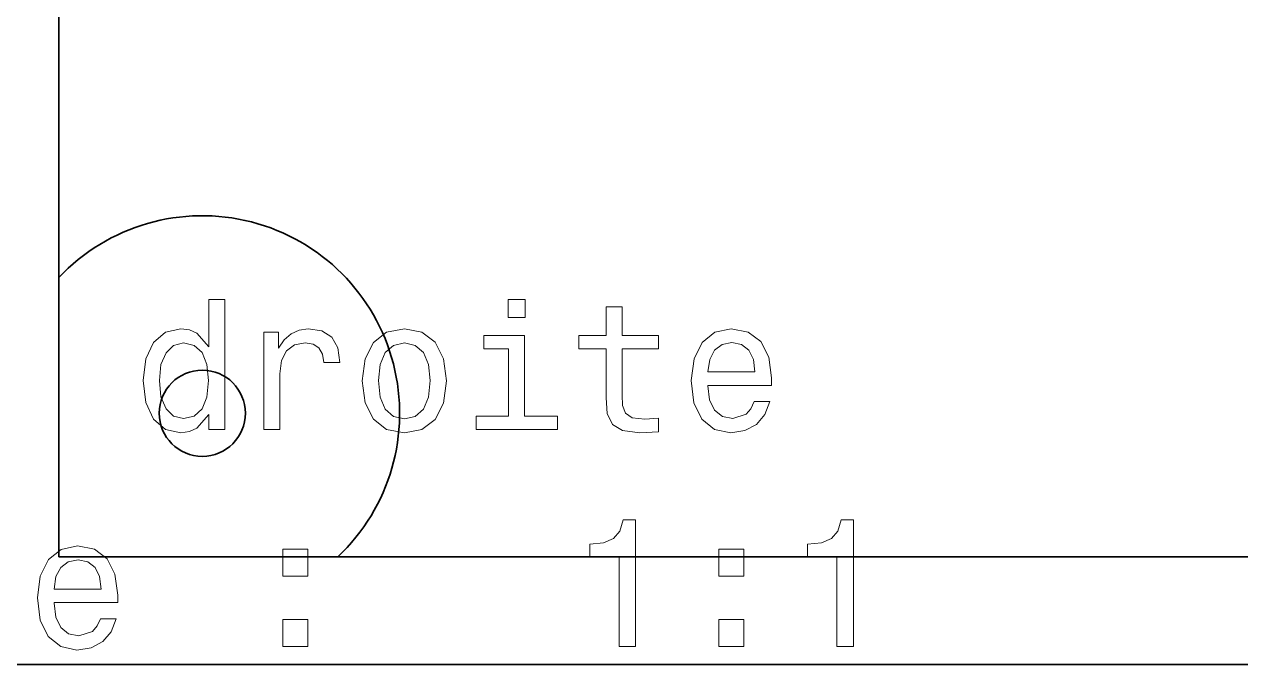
# Model space of a CAD drawing. Extents: x 146 to 1134, y 78 to 926.
# Drawn here: x 231.49 to 265.38, y 300.11 to 317.93 of the extents above; entities that cross this region are included whole.
import ezdxf

# ---------------------------------------------------------------- set-up
doc = ezdxf.new("R2010")
doc.units = 0

msp = doc.modelspace()

# ---------------------------------------------------------------- linework, layer by layer
at = {"color": 7, "lineweight": 35}
for p, q in [((232.45, 303.107), (232.45, 388.907)), ((232.45, 303.107), (295.304, 303.107)), ((241.95, 303.107), (285.804, 303.107)), ((229.449, 300.107), (298.304, 300.107))]:
    msp.add_line(p, q, dxfattribs=at)
at = {"color": 7, "lineweight": 35, "ltscale": 0.043127}
msp.add_line((240.224, 303.107), (241.95, 303.107), dxfattribs=at)
at = {"color": 7, "lineweight": 13}
for points in [[(236.631, 307.076), (236.631, 306.657), (237.074, 306.657), (237.074, 310.278), (236.636, 310.278), (236.636, 308.952), (236.298, 309.335), (236.091, 309.426), (235.854, 309.461), (235.425, 309.36), (235.092, 309.078), (234.876, 308.624), (234.8, 308.014), (234.876, 307.404), (235.092, 306.945), (235.425, 306.657), (235.854, 306.561), (236.091, 306.597), (236.303, 306.688)], [(245.446, 310.278), (244.977, 310.278), (244.977, 309.774), (245.446, 309.774)], [(247.706, 308.896), (247.706, 307.54), (247.736, 307.101), (247.877, 306.798), (248.159, 306.622), (248.639, 306.561), (249.163, 306.587), (249.163, 306.97), (248.78, 306.94), (248.432, 306.98), (248.245, 307.106), (248.164, 307.318), (248.149, 307.615), (248.149, 308.896), (249.163, 308.896), (249.163, 309.275), (248.149, 309.275), (248.149, 310.066), (247.706, 310.066), (247.706, 309.275), (246.939, 309.275), (246.939, 308.896)], [(238.169, 306.657), (238.613, 306.657), (238.613, 308.206), (238.658, 308.579), (238.794, 308.846), (239.016, 309.007), (239.314, 309.063), (239.536, 309.028), (239.702, 308.927), (239.803, 308.755), (239.838, 308.523), (240.287, 308.523), (240.226, 308.932), (240.06, 309.224), (239.783, 309.401), (239.404, 309.461), (239.147, 309.421), (238.925, 309.32), (238.729, 309.149), (238.572, 308.917), (238.572, 309.365), (238.169, 309.365)], [(240.907, 308.009), (240.988, 307.394), (241.22, 306.94), (241.588, 306.657), (242.082, 306.561), (242.572, 306.657), (242.94, 306.935), (243.172, 307.388), (243.257, 308.009), (243.172, 308.624), (242.94, 309.083), (242.572, 309.36), (242.082, 309.461), (241.588, 309.36), (241.22, 309.078), (240.988, 308.624)], [(250.535, 307.883), (252.31, 307.883), (252.315, 308.09), (252.234, 308.669), (252.012, 309.103), (251.659, 309.365), (251.19, 309.461), (250.731, 309.36), (250.378, 309.078), (250.152, 308.619), (250.071, 308.014), (250.146, 307.394), (250.373, 306.94), (250.721, 306.657), (251.175, 306.561), (251.569, 306.627), (251.891, 306.798), (252.128, 307.071), (252.265, 307.434), (251.826, 307.434), (251.735, 307.232), (251.604, 307.081), (251.231, 306.96), (250.943, 307.015), (250.726, 307.192), (250.585, 307.479), (250.535, 307.868)], [(245.431, 307.03), (245.431, 309.275), (244.291, 309.275), (244.291, 308.896), (244.987, 308.896), (244.987, 307.03), (244.079, 307.03), (244.079, 306.657), (246.349, 306.657), (246.349, 307.03)], [(235.93, 309.063), (236.222, 308.992), (236.444, 308.796), (236.575, 308.468), (236.626, 308.014), (236.575, 307.555), (236.444, 307.227), (236.222, 307.025), (235.93, 306.96), (235.652, 307.025), (235.44, 307.227), (235.299, 307.56), (235.254, 308.014), (235.299, 308.463), (235.44, 308.79), (235.652, 308.992)], [(241.361, 308.014), (241.407, 308.468), (241.548, 308.796), (241.775, 308.997), (242.082, 309.068), (242.385, 308.997), (242.612, 308.801), (242.753, 308.468), (242.804, 308.014), (242.753, 307.555), (242.612, 307.222), (242.385, 307.02), (242.082, 306.955), (241.775, 307.02), (241.548, 307.222), (241.407, 307.555)], [(250.535, 308.256), (250.59, 308.604), (250.726, 308.861), (250.933, 309.017), (251.206, 309.073), (251.473, 309.017), (251.68, 308.861), (251.806, 308.604), (251.851, 308.256)], [(248.064, 300.61), (248.523, 300.61), (248.523, 304.136), (248.18, 304.136), (248.089, 303.828), (247.907, 303.621), (247.63, 303.5), (247.247, 303.46), (247.247, 303.102), (248.064, 303.102)], [(254.136, 300.61), (254.595, 300.61), (254.595, 304.136), (254.252, 304.136), (254.161, 303.828), (253.979, 303.621), (253.702, 303.5), (253.319, 303.46), (253.319, 303.102), (254.136, 303.102)], [(232.319, 301.836), (234.094, 301.836), (234.099, 302.043), (234.018, 302.623), (233.796, 303.056), (233.443, 303.319), (232.974, 303.414), (232.515, 303.314), (232.162, 303.031), (231.935, 302.572), (231.855, 301.967), (231.93, 301.347), (232.157, 300.893), (232.505, 300.61), (232.959, 300.515), (233.353, 300.58), (233.675, 300.752), (233.912, 301.024), (234.048, 301.387), (233.61, 301.387), (233.519, 301.185), (233.388, 301.034), (233.015, 300.913), (232.727, 300.968), (232.51, 301.145), (232.369, 301.432), (232.319, 301.821)], [(232.319, 302.209), (232.374, 302.557), (232.51, 302.814), (232.717, 302.971), (232.989, 303.026), (233.257, 302.971), (233.463, 302.814), (233.59, 302.557), (233.635, 302.209)], [(238.698, 302.567), (239.394, 302.567), (239.394, 303.319), (238.698, 303.319)], [(250.842, 302.567), (251.538, 302.567), (251.538, 303.319), (250.842, 303.319)], [(238.698, 300.61), (239.394, 300.61), (239.394, 301.362), (238.698, 301.362)], [(250.842, 300.61), (251.538, 300.61), (251.538, 301.362), (250.842, 301.362)]]:
    msp.add_lwpolyline(points, close=True, dxfattribs=at)
at = {"color": 7, "lineweight": 35}
msp.add_circle((236.45, 307.107), 1.2, dxfattribs=at)
msp.add_arc((236.45, 307.107), 5.5, 313.3418, 136.6582, dxfattribs=at)

doc.saveas('drawing.dxf')
